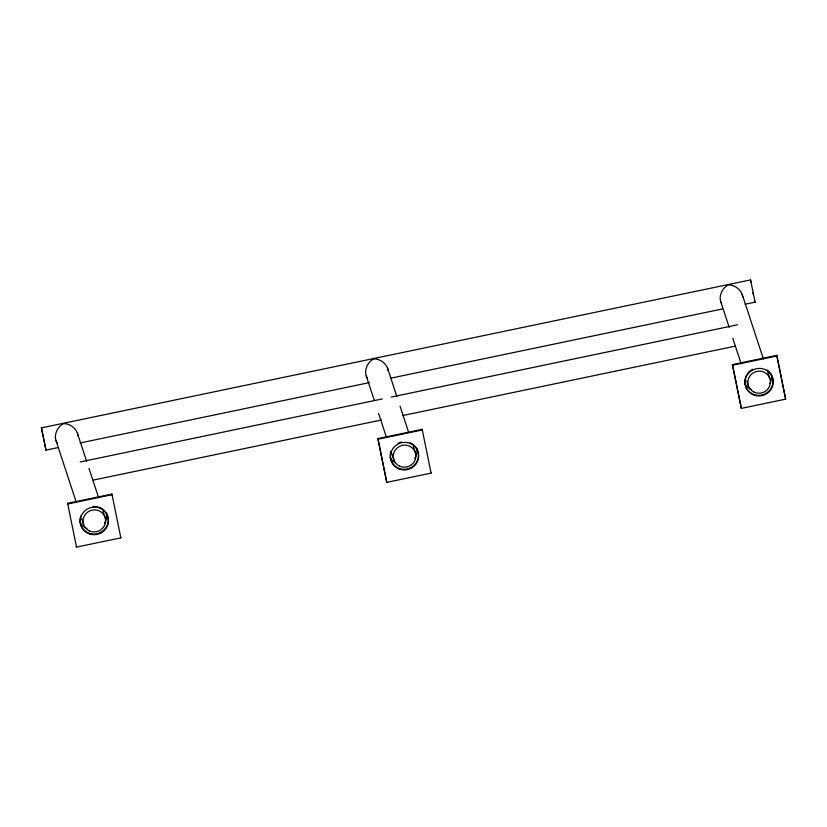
<?xml version="1.0" encoding="UTF-8"?>
<svg xmlns="http://www.w3.org/2000/svg" width="827" height="827" viewBox="0 0 827 827"><rect width="100%" height="100%" fill="white"/><g stroke="black" fill="none" stroke-linecap="round" stroke-linejoin="round"><path stroke-width="1.24" d="M754.896 301.462L755.113 302.134L750.544 279.898L41.412 427.869L45.992 450.105L58.624 447.469M45.992 450.105L41.412 427.869M750.544 279.898L750.823 282.348M80.116 442.983L369.586 382.581M391.068 378.104L722.25 308.998M745.003 304.253L755.113 302.134M80.229 461.952L382.301 398.924M391.15 397.084L737.457 324.815M93.193 480.125L381.361 419.992M402.852 415.516L735.255 346.151M67.607 503.312L111.924 494.07L112.131 494.701L67.814 503.953L67.607 503.312L76.518 547.102L120.845 537.85L111.924 494.07M377.846 438.579L422.173 429.327L422.38 429.968L378.053 439.22L377.846 438.579L386.767 482.368L431.084 473.116L422.173 429.327M732.412 364.593L776.729 355.352L776.946 355.982L785.65 399.131L741.333 408.383L732.412 364.593L741.333 408.383M732.619 365.234L776.946 355.982M721.547 303.457A8.342 5.572 -88.9 0 1 720.369 295.911C721.268 291.3 724.132 286.835 728.504 284.87C734.407 284.912 740.072 288.902 742.191 294.412L763.435 359.001M367.457 378.156A8.342 5.572 -88.9 0 1 365.803 369.886C366.702 365.276 369.566 360.82 373.938 358.856C379.81 358.918 385.578 362.826 387.636 368.387L396.846 396.422M57.208 442.89A8.342 5.572 -88.9 0 1 55.554 434.63C56.453 430.019 59.317 425.554 63.689 423.589C69.582 423.641 75.329 427.559 77.387 433.131L86.597 461.156M785.65 399.131L776.729 355.352M767.838 372.408L769.844 378.497M720.782 301.772L729.197 327.368M732.805 338.336L741.219 363.932M746.822 380.989L748.425 385.868M430.877 472.486L431.084 473.116M400.051 406.171L408.466 431.766M413.273 446.394L415.278 452.483M366.216 375.758L374.228 400.134M378.642 413.541L386.25 436.697M391.864 453.754L393.859 459.853M120.628 537.219L120.845 537.85M89.006 468.475L98.62 497.72M103.034 511.127L105.029 517.216M55.967 440.491L76.404 502.651M81.615 518.488L83.62 524.587M76.311 546.461L76.518 547.102M752.89 292.789L753.294 294.65M378.053 439.22L386.767 482.368M742.191 294.412L742.76 297.224M387.636 368.387L388.183 371.178M77.387 433.131L77.945 435.943M410.078 442.827A14.152 13.749 -18.2 0 1 417.428 460.525A14.152 13.749 -18.2 0 1 399.41 468.527A14.152 13.749 -18.2 0 1 391.006 451.294M398.149 443.251A14.152 13.749 -18.2 0 1 401.643 442.042M416.746 448.182A14.152 13.749 -18.2 0 1 414.616 458.561M395.027 462.655A14.152 13.749 -18.2 0 1 390.22 457.352M98.682 507.137A14.152 13.749 -18.2 0 1 107.469 524.504A14.152 13.749 -18.2 0 1 89.554 533.384A14.152 13.749 -18.2 0 1 80.767 516.027M92.614 506.579A14.152 13.749 -18.2 0 1 97.503 506.827M106.497 512.916A14.152 13.749 -18.2 0 1 104.367 523.295M86.938 528.515A14.152 13.749 -18.2 0 1 79.981 522.085M766.794 369.969A14.152 13.749 -18.2 0 1 771.477 387.646A14.152 13.749 -18.2 0 1 753.966 394.541A14.152 13.749 -18.2 0 1 745.22 378.466M745.572 377.308A14.152 13.749 -18.2 0 1 746.574 375.086M747.205 374.052A14.152 13.749 -18.2 0 1 752.715 369.266M771.312 374.197A14.152 13.749 -18.2 0 1 769.823 383.542M751.753 389.796A14.152 13.749 -18.2 0 1 744.786 383.366M399.534 466.128A11.32 10.999 -18.2 0 0 415.847 455.305A11.32 10.999 -18.2 0 0 398.335 447.076A11.32 10.999 -18.2 0 0 399.534 466.128M399.999 469.291A14.152 13.749 -18.2 0 0 418.421 453.279A14.152 13.749 -18.2 0 0 395.285 445.929A14.152 13.749 -18.2 0 0 399.999 469.291M89.295 530.862A11.32 10.999 -18.2 0 0 105.598 520.038A11.32 10.999 -18.2 0 0 88.096 511.81A11.32 10.999 -18.2 0 0 89.295 530.862M89.761 534.025A14.152 13.749 -18.2 0 0 108.182 518.012A14.152 13.749 -18.2 0 0 85.047 510.672A14.152 13.749 -18.2 0 0 89.761 534.025M754.1 392.143A11.32 10.999 -18.2 0 0 770.402 381.319A11.32 10.999 -18.2 0 0 752.901 373.091A11.32 10.999 -18.2 0 0 754.1 392.143M754.565 395.306A14.152 13.749 -18.2 0 0 772.987 379.293A14.152 13.749 -18.2 0 0 749.851 371.954A14.152 13.749 -18.2 0 0 754.565 395.306"/></g></svg>
